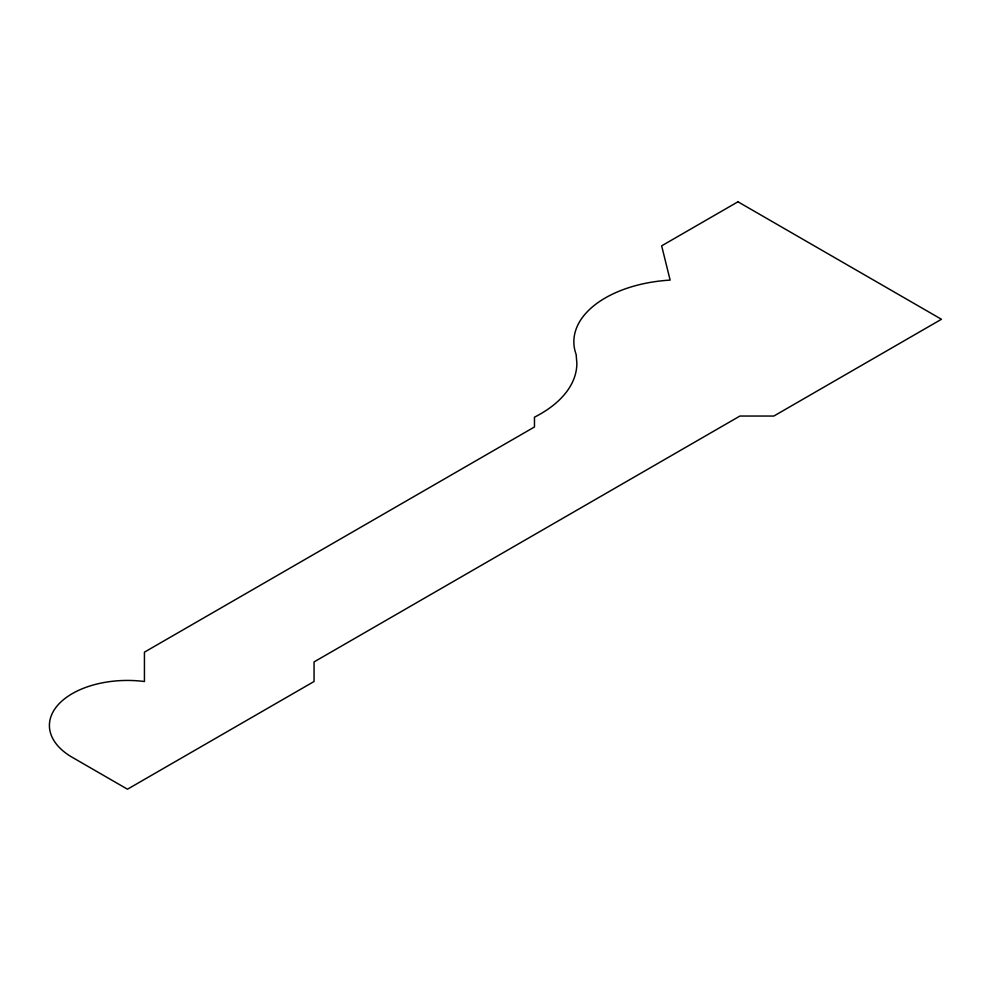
<?xml version="1.0" encoding="UTF-8"?>
<svg xmlns="http://www.w3.org/2000/svg" width="991" height="991" viewBox="0 0 991 991"><rect width="100%" height="100%" fill="white"/><g stroke="black" fill="none" stroke-linecap="round" stroke-linejoin="round"><path stroke-width="1.49" d="M737.961 201.792L661.654 245.842L670.127 280.106A107.35 61.975 0 0 0 576.143 354.481L576.861 363.325A124.011 71.6 0 0 1 534.471 417.174L534.471 426.972L144.438 652.152L144.438 681.523A78.029 45.053 0 0 0 58.729 704.13A78.029 45.053 0 0 0 73.223 757.88L127.48 789.208L314.06 681.498L314.06 661.914L739.918 416.047L773.835 416.047L941.45 319.275L737.961 201.792"/></g></svg>
